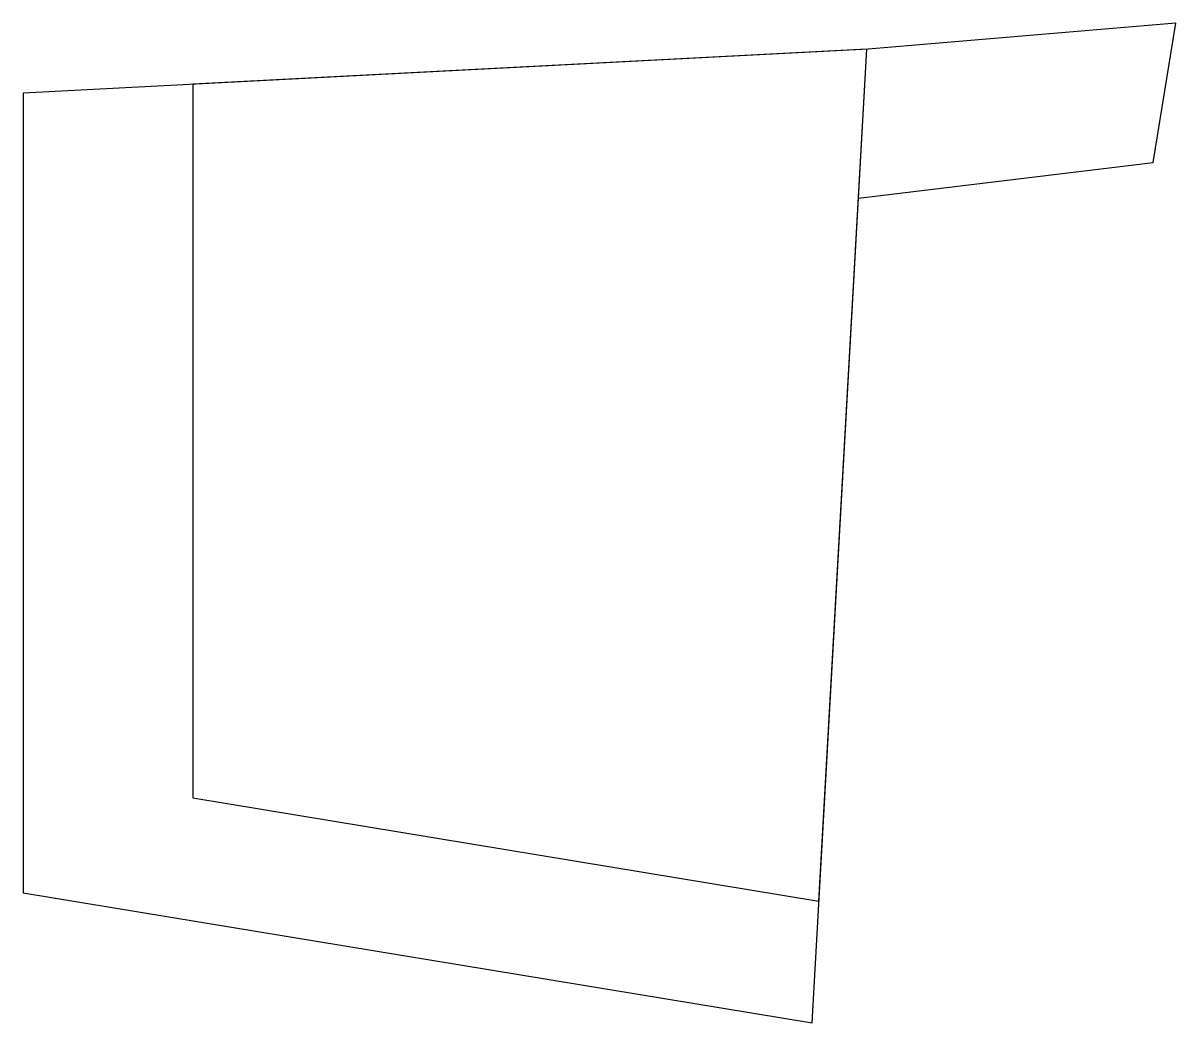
# Model space of a CAD drawing. Header units: inches. Extents: x 21707 to 1971361, y -855114 to -7342.
# Drawn here: x 28840 to 29411, y -15595 to -15100 of the extents above; entities that cross this region are included whole.
import ezdxf

# ---------------------------------------------------------------- set-up
doc = ezdxf.new("R2010")
doc.units = ezdxf.units.IN
doc.header["$LTSCALE"] = 0.5
doc.header["$MEASUREMENT"] = 0
doc.layers.add('Toilet', color=7, linetype='Continuous', lineweight=25)

msp = doc.modelspace()

# ---------------------------------------------------------------- linework, layer by layer
at = {"layer": 'Toilet'}
for p, q in [((29234.11, -15535.2), (29257.88, -15113.27)), ((28923.99, -15130.63), (28923.99, -15484.05)), ((28923.99, -15484.05), (29234.11, -15535.2))]:
    msp.add_line(p, q, dxfattribs=at)
for points in [[(29253.72, -15187.1), (29399.66, -15169.44), (29410.88, -15100.34), (29258.43, -15113.25), (28839.99, -15135), (28839.99, -15531), (29230.71, -15595.45)], [(29253.72, -15187.1), (29257.88, -15113.27), (28923.99, -15130.63), (28923.99, -15484.05), (29234.11, -15535.2)]]:
    msp.add_lwpolyline(points, close=True, dxfattribs=at)

doc.saveas('drawing.dxf')
